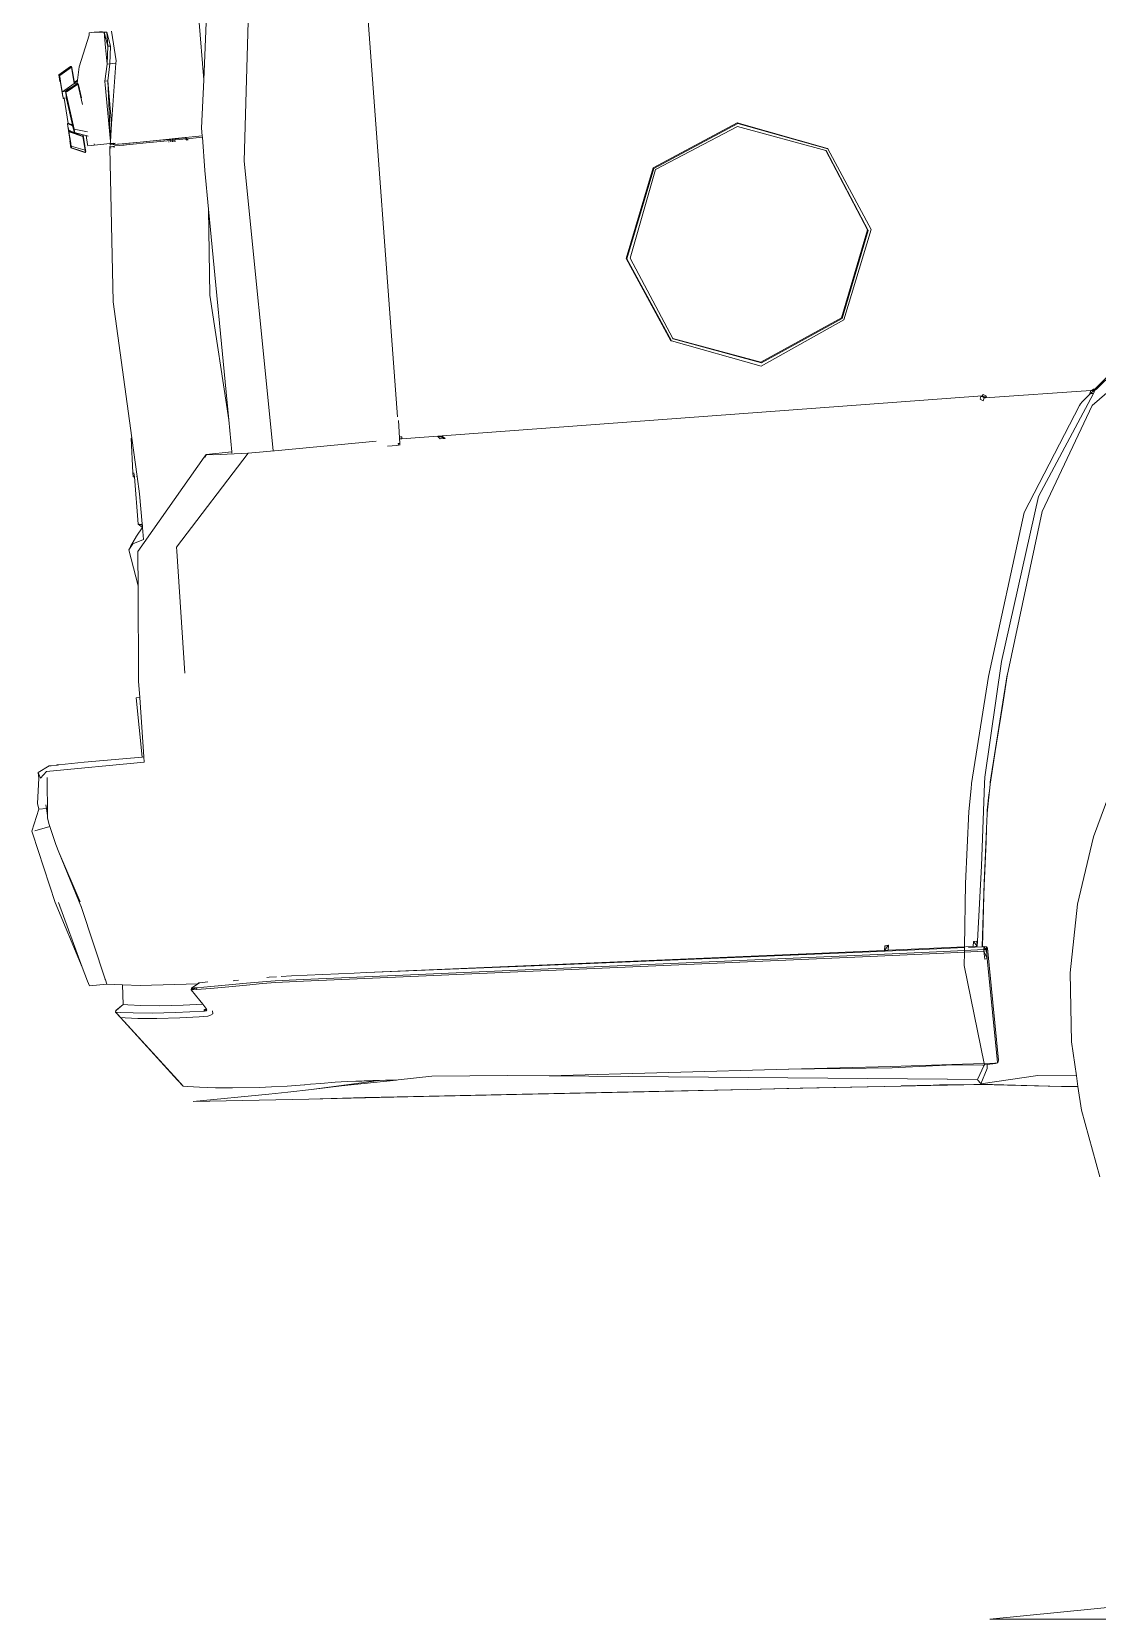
# Model space of a CAD drawing. Header units: millimetres. Extents: x 1010 to 1494, y -119 to 564.
# Drawn here: x 1390.184 to 1391.024, y 492.764 to 494.015 of the extents above; entities that cross this region are included whole.
import ezdxf

# ---------------------------------------------------------------- set-up
doc = ezdxf.new("R2010")
doc.units = ezdxf.units.MM
doc.layers.get('0').update_dxf_attribs({"lineweight": 9})
doc.layers.add('80', color=1, linetype='Continuous', lineweight=9)
doc.layers.add('Edges', color=7, linetype='Continuous', lineweight=9)

# ---------------------------------------------------------------- blocks, each defined once
blk = doc.blocks.new('chevy tahoe rs')
at = {"layer": 'Edges'}
for p, q in [((82.216, 3.706), (82.521, -8.742)), ((86.064, -1.247), (85.443, 3.653)), ((86.643, 3.399), (86.965, 1.116)), ((86.939, 2.82), (86.965, 1.116)), ((89.338, 1.873), (89.382, 2.712)), ((89.514, 2.697), (89.452, 2.3)), ((89.791, 2.725), (89.514, 2.697)), ((89.514, 2.697), (89.593, 2.697)), ((89.514, 2.697), (89.532, 2.3)), ((89.532, 2.3), (89.593, 2.697)), ((89.593, 2.697), (89.791, 2.725)), ((89.593, 2.697), (89.87, 2.725)), ((89.594, 2.273), (89.593, 2.697)), ((89.791, 2.725), (89.642, 2.726)), ((89.791, 2.725), (89.87, 2.725)), ((89.87, 2.725), (89.929, 2.726)), ((90.008, 2.726), (89.929, 2.726)), ((90.013, 2.654), (90.008, 2.726)), ((90.379, 1.807), (90.013, 2.654)), ((89.452, 2.3), (89.52, 1.807)), ((89.532, 2.3), (89.452, 2.3)), ((89.599, 1.807), (89.532, 2.3)), ((89.594, 2.273), (89.599, 1.807)), ((89.349, 1.807), (89.338, 1.873)), ((89.349, 1.807), (89.52, 1.807)), ((89.634, 0.14), (89.349, 1.807)), ((89.52, 1.807), (89.599, 1.807)), ((89.52, 1.807), (89.623, 1.346)), ((89.599, 1.807), (89.702, 1.346)), ((90.458, 1.449), (90.379, 1.807)), ((90.59, 1.81), (90.565, 1.427)), ((90.578, 1.814), (90.573, 1.696)), ((90.58, 1.806), (90.573, 1.696)), ((90.578, 1.814), (90.591, 1.844)), ((90.589, 1.83), (90.58, 1.806)), ((90.586, 1.808), (90.58, 1.806)), ((90.586, 1.808), (90.589, 1.83)), ((90.59, 1.81), (90.586, 1.808)), ((90.589, 1.83), (90.591, 1.844)), ((90.594, 1.842), (90.589, 1.83)), ((90.591, 1.824), (90.59, 1.81)), ((90.591, 1.844), (90.594, 1.842)), ((90.591, 1.844), (90.594, 1.843)), ((90.594, 1.842), (90.591, 1.824)), ((90.939, 1.619), (90.591, 1.824)), ((90.616, 1.844), (90.594, 1.843)), ((90.594, 1.843), (90.594, 1.842)), ((90.594, 1.843), (90.612, 1.834)), ((90.612, 1.834), (90.611, 1.832)), ((90.612, 1.834), (90.801, 1.723)), ((90.612, 1.834), (90.632, 1.819)), ((90.961, 1.644), (90.616, 1.844)), ((90.632, 1.819), (90.94, 1.632)), ((90.632, 1.819), (90.939, 1.619)), ((89.623, 1.346), (89.702, 1.346)), ((89.623, 1.346), (89.716, -0.343)), ((89.623, 1.346), (89.634, 0.14)), ((89.702, 1.346), (89.703, 1.338)), ((89.703, 1.244), (89.703, 1.338)), ((90.458, 1.334), (90.385, 0.758)), ((90.447, 1.311), (90.46, 1.345)), ((90.458, 1.334), (90.447, 1.311)), ((90.551, 1.4), (90.458, 1.449)), ((90.461, 1.436), (90.458, 1.449)), ((90.465, 1.355), (90.458, 1.334)), ((90.778, 1.162), (90.458, 1.334)), ((90.465, 1.355), (90.46, 1.345)), ((90.461, 1.436), (90.547, 1.369)), ((90.473, 1.375), (90.461, 1.436)), ((90.473, 1.375), (90.465, 1.355)), ((90.48, 1.348), (90.465, 1.355)), ((90.465, 1.355), (90.817, 1.157)), ((90.474, 1.374), (90.473, 1.375)), ((90.546, 1.36), (90.474, 1.374)), ((90.481, 1.346), (90.48, 1.348)), ((90.488, 1.341), (90.481, 1.346)), ((90.488, 1.341), (90.562, 1.296)), ((90.488, 1.341), (90.562, 1.305)), ((90.547, 1.369), (90.546, 1.36)), ((90.548, 1.359), (90.546, 1.36)), ((90.551, 1.4), (90.547, 1.369)), ((90.547, 1.369), (90.55, 1.367)), ((90.548, 1.359), (90.549, 1.362)), ((90.558, 1.357), (90.548, 1.359)), ((90.55, 1.367), (90.549, 1.362)), ((90.553, 1.399), (90.55, 1.367)), ((90.554, 1.423), (90.551, 1.4)), ((90.553, 1.399), (90.551, 1.4)), ((90.554, 1.423), (90.553, 1.399)), ((90.554, 1.423), (90.573, 1.696)), ((90.565, 1.427), (90.558, 1.357)), ((90.558, 1.357), (90.91, 1.163)), ((90.563, 1.494), (90.562, 1.473)), ((90.565, 1.496), (90.567, 1.523)), ((90.948, 1.626), (90.798, 1.725)), ((90.948, 1.626), (90.798, 1.725)), ((90.798, 1.725), (90.948, 1.626)), ((90.801, 1.723), (90.944, 1.64)), ((90.801, 1.723), (90.94, 1.632)), ((90.908, 1.021), (90.934, 1.424)), ((90.915, 1.218), (90.941, 1.618)), ((90.934, 1.424), (90.935, 1.449)), ((90.935, 1.449), (90.936, 1.457)), ((90.935, 1.449), (90.937, 1.448)), ((90.936, 1.457), (90.938, 1.539)), ((90.936, 1.457), (90.938, 1.456)), ((90.937, 1.448), (90.948, 1.456)), ((90.937, 1.448), (90.938, 1.456)), ((90.938, 1.539), (90.941, 1.618)), ((90.942, 1.566), (90.938, 1.539)), ((90.938, 1.456), (90.942, 1.566)), ((90.938, 1.456), (90.948, 1.456)), ((90.94, 1.632), (90.939, 1.619)), ((90.941, 1.618), (90.939, 1.619)), ((90.94, 1.632), (90.941, 1.631)), ((90.941, 1.631), (90.94, 1.618)), ((90.941, 1.618), (90.944, 1.64)), ((90.941, 1.631), (90.941, 1.618)), ((90.941, 1.631), (90.944, 1.629)), ((90.942, 1.566), (90.944, 1.629)), ((90.948, 1.627), (90.942, 1.566)), ((90.944, 1.64), (90.961, 1.644)), ((90.944, 1.64), (90.948, 1.627)), ((90.944, 1.629), (90.944, 1.64)), ((90.944, 1.629), (90.948, 1.627)), ((90.948, 1.456), (90.961, 1.644)), ((90.948, 1.626), (90.961, 1.644)), ((86.965, 1.116), (87.154, -0.222)), ((89.716, -0.343), (89.703, 1.244)), ((90.447, 1.311), (90.401, 0.946)), ((90.562, 1.305), (90.581, 1.296)), ((90.562, 1.296), (90.562, 1.305)), ((90.562, 1.296), (90.778, 1.162)), ((90.779, 1.196), (90.581, 1.296)), ((90.684, 0.101), (90.812, 1.141)), ((90.726, 0.259), (90.81, 0.96)), ((90.779, 1.196), (90.778, 1.162)), ((90.787, 1.156), (90.778, 1.162)), ((90.786, 1.192), (90.779, 1.196)), ((90.786, 1.192), (90.787, 1.156)), ((90.789, 1.191), (90.786, 1.192)), ((90.792, 1.153), (90.787, 1.156)), ((90.789, 1.191), (90.792, 1.153)), ((90.822, 1.173), (90.789, 1.191)), ((90.812, 1.141), (90.792, 1.153)), ((90.81, 0.96), (90.811, 0.985)), ((90.811, 1.06), (90.812, 1.141)), ((90.818, 1.053), (90.811, 1.06)), ((90.811, 1.027), (90.811, 1.06)), ((90.817, 1.021), (90.811, 1.027)), ((90.811, 0.986), (90.811, 1.027)), ((90.811, 0.986), (90.816, 0.986)), ((90.811, 0.985), (90.811, 0.986)), ((90.811, 0.985), (90.816, 0.984)), ((90.812, 1.141), (90.817, 1.157)), ((90.816, 0.986), (90.817, 1.021)), ((90.816, 0.984), (90.816, 0.986)), ((90.816, 0.984), (90.878, 0.983)), ((90.817, 1.157), (90.822, 1.173)), ((90.817, 1.021), (90.818, 1.053)), ((90.818, 1.053), (90.822, 1.173)), ((90.822, 1.173), (90.91, 1.163)), ((90.831, 0.272), (90.878, 0.979)), ((90.865, 0.98), (90.867, 0.98)), ((90.878, 0.983), (90.896, 0.982)), ((90.878, 0.979), (90.878, 0.983)), ((90.878, 0.979), (90.902, 0.977)), ((90.902, 0.977), (90.896, 0.982)), ((90.896, 0.982), (90.902, 0.982)), ((90.902, 0.977), (90.902, 0.982)), ((90.902, 0.982), (90.904, 0.982)), ((90.904, 0.982), (90.906, 1.019)), ((90.907, 1.044), (90.906, 1.019)), ((90.911, 1.1), (90.907, 1.044)), ((90.908, 1.021), (90.907, 1.044)), ((90.91, 1.163), (90.915, 1.218)), ((90.911, 1.1), (90.915, 1.218)), ((89.716, -0.343), (89.634, 0.14)), ((90.32, -0.014), (90.684, 0.101)), ((90.32, -0.131), (90.684, 0.009)), ((90.802, 0.025), (90.461, -0.128)), ((90.463, -0.081), (90.684, 0.009)), ((90.598, -0.054), (90.791, 0.051)), ((90.598, -0.054), (90.802, 0.025)), ((90.684, 0.07), (90.684, 0.101)), ((90.684, 0.07), (90.688, 0.072)), ((90.688, 0.072), (90.684, 0.059)), ((90.684, 0.059), (90.684, 0.07)), ((90.697, 0.065), (90.684, 0.06)), ((90.697, 0.064), (90.684, 0.009)), ((90.684, 0.009), (90.695, 0.064)), ((90.684, 0.059), (90.695, 0.064)), ((90.684, 0.055), (90.684, 0.059)), ((90.684, 0.009), (90.684, 0.055)), ((90.791, 0.051), (90.684, 0.009)), ((90.719, 0.196), (90.688, 0.072)), ((90.713, 0.196), (90.688, 0.072)), ((90.688, 0.072), (90.697, 0.076)), ((90.695, 0.064), (90.697, 0.076)), ((90.695, 0.064), (90.697, 0.064)), ((90.697, 0.076), (90.719, 0.196)), ((90.697, 0.076), (90.7, 0.077)), ((90.7, 0.077), (90.697, 0.064)), ((90.726, 0.196), (90.7, 0.077)), ((90.709, 0.197), (90.713, 0.196)), ((90.717, 0.215), (90.713, 0.213)), ((90.717, 0.215), (90.713, 0.196)), ((90.713, 0.196), (90.719, 0.196)), ((90.726, 0.259), (90.717, 0.215)), ((90.724, 0.219), (90.717, 0.215)), ((90.724, 0.219), (90.719, 0.196)), ((90.719, 0.196), (90.726, 0.196)), ((90.818, 0.272), (90.724, 0.219)), ((90.726, 0.227), (90.724, 0.219)), ((90.857, 0.27), (90.726, 0.196)), ((90.835, 0.07), (90.759, 0.034)), ((90.804, 0.059), (90.791, 0.051)), ((90.802, 0.025), (90.804, 0.057)), ((90.802, 0.025), (90.803, 0.026)), ((90.803, 0.028), (90.804, 0.057)), ((90.803, 0.026), (90.816, 0.032)), ((90.803, 0.026), (90.803, 0.028)), ((90.804, 0.059), (90.818, 0.066)), ((90.805, 0.058), (90.804, 0.059)), ((90.804, 0.059), (90.804, 0.057)), ((90.818, 0.063), (90.805, 0.058)), ((90.818, 0.063), (90.816, 0.032)), ((90.816, 0.032), (90.825, 0.036)), ((90.818, 0.272), (90.831, 0.272)), ((90.826, 0.071), (90.818, 0.066)), ((90.818, 0.066), (90.818, 0.063)), ((90.826, 0.066), (90.818, 0.063)), ((90.819, -0.282), (90.837, 0.041)), ((90.825, 0.036), (90.826, 0.066)), ((90.835, 0.04), (90.825, 0.036)), ((90.826, 0.066), (90.826, 0.071)), ((90.827, 0.071), (90.826, 0.071)), ((90.835, 0.07), (90.826, 0.066)), ((90.836, 0.076), (90.827, 0.071)), ((90.827, 0.071), (90.835, 0.07)), ((90.829, -0.177), (90.852, 0.201)), ((90.831, 0.272), (90.857, 0.27)), ((90.835, 0.07), (90.834, 0.04)), ((90.838, 0.077), (90.835, 0.04)), ((90.836, 0.076), (90.835, 0.07)), ((90.837, 0.041), (90.835, 0.04)), ((90.838, 0.077), (90.836, 0.076)), ((90.852, 0.201), (90.837, 0.041)), ((90.837, 0.041), (90.838, 0.077)), ((90.852, 0.201), (90.838, 0.077)), ((90.853, 0.221), (90.852, 0.201)), ((90.853, 0.221), (90.856, 0.245)), ((90.857, 0.27), (90.856, 0.245)), ((87.158, -0.438), (87.154, -0.222)), ((87.158, -0.438), (87.159, -0.476)), ((87.158, -0.438), (87.911, -0.438)), ((87.912, -0.444), (87.911, -0.438)), ((87.911, -0.438), (87.998, -0.438)), ((87.998, -0.438), (88.048, -0.438)), ((88, -0.446), (87.998, -0.438)), ((88.048, -0.438), (88.085, -0.438)), ((88.048, -0.438), (88.048, -0.446)), ((88.085, -0.438), (88.898, -0.438)), ((88.087, -0.445), (88.085, -0.438)), ((88.44, -0.442), (89.176, -0.438)), ((88.794, -0.442), (89.502, -0.439)), ((88.898, -0.438), (89.176, -0.438)), ((89.176, -0.438), (89.195, -0.438)), ((89.195, -0.438), (89.211, -0.438)), ((89.352, -0.438), (89.211, -0.438)), ((89.352, -0.438), (89.502, -0.439)), ((89.502, -0.439), (89.503, -0.438)), ((89.503, -0.438), (89.524, -0.439)), ((89.524, -0.439), (89.526, -0.438)), ((89.713, -0.438), (89.526, -0.438)), ((89.587, -0.4), (89.705, -0.4)), ((89.705, -0.4), (89.591, -0.425)), ((89.635, -0.4), (89.714, -0.4)), ((89.635, -0.4), (89.715, -0.4)), ((89.714, -0.4), (89.635, -0.4)), ((89.715, -0.4), (89.635, -0.4)), ((89.636, -0.4), (89.714, -0.4)), ((89.714, -0.4), (89.636, -0.4)), ((89.709, -0.399), (89.705, -0.4)), ((89.709, -0.399), (89.715, -0.4)), ((89.709, -0.399), (89.709, -0.404)), ((89.713, -0.438), (89.733, -0.438)), ((89.715, -0.4), (89.715, -0.399)), ((89.715, -0.4), (89.722, -0.4)), ((89.717, -0.349), (89.716, -0.343)), ((89.717, -0.349), (89.718, -0.355)), ((89.725, -0.399), (89.718, -0.355)), ((89.725, -0.399), (89.722, -0.4)), ((89.726, -0.4), (89.725, -0.399)), ((89.726, -0.4), (89.733, -0.438)), ((90.352, -0.4), (89.726, -0.4)), ((90.177, -0.381), (90.176, -0.366)), ((90.313, -0.133), (90.319, -0.132)), ((90.319, -0.132), (90.32, -0.131)), ((90.32, -0.131), (90.374, -0.113)), ((90.352, -0.4), (90.355, -0.366)), ((90.355, -0.366), (90.374, -0.113)), ((90.374, -0.113), (90.447, -0.087)), ((90.424, -0.513), (90.45, -0.093)), ((90.449, -0.26), (90.427, -0.506)), ((90.461, -0.128), (90.437, -0.515)), ((90.437, -0.515), (90.811, -0.363)), ((90.447, -0.087), (90.451, -0.086)), ((90.451, -0.088), (90.447, -0.087)), ((90.449, -0.26), (90.459, -0.109)), ((90.461, -0.128), (90.449, -0.26)), ((90.451, -0.088), (90.45, -0.093)), ((90.451, -0.086), (90.457, -0.083)), ((90.451, -0.086), (90.451, -0.088)), ((90.459, -0.09), (90.451, -0.088)), ((90.457, -0.083), (90.463, -0.081)), ((90.459, -0.09), (90.457, -0.083)), ((90.825, -0.411), (90.457, -0.576)), ((90.457, -0.576), (90.825, -0.411)), ((90.463, -0.088), (90.459, -0.09)), ((90.459, -0.09), (90.459, -0.109)), ((90.459, -0.109), (90.459, -0.09)), ((90.459, -0.109), (90.462, -0.107)), ((90.462, -0.107), (90.459, -0.109)), ((90.459, -0.109), (90.461, -0.128)), ((90.461, -0.128), (90.598, -0.054)), ((90.462, -0.107), (90.461, -0.128)), ((90.463, -0.088), (90.462, -0.107)), ((90.463, -0.081), (90.463, -0.088)), ((90.584, -0.511), (90.809, -0.411)), ((90.809, -0.411), (90.816, -0.391)), ((90.809, -0.411), (90.81, -0.394)), ((90.809, -0.411), (90.825, -0.411)), ((90.81, -0.394), (90.811, -0.363)), ((90.81, -0.394), (90.816, -0.391)), ((90.816, -0.391), (90.81, -0.395)), ((90.816, -0.391), (90.81, -0.395)), ((90.811, -0.363), (90.812, -0.35)), ((90.812, -0.35), (90.813, -0.342)), ((90.813, -0.342), (90.815, -0.321)), ((90.815, -0.321), (90.818, -0.291)), ((90.816, -0.391), (90.818, -0.291)), ((90.816, -0.391), (90.825, -0.411)), ((90.818, -0.291), (90.819, -0.282)), ((90.826, -0.211), (90.819, -0.282)), ((90.819, -0.282), (90.827, -0.211)), ((90.838, -0.211), (90.825, -0.411)), ((90.829, -0.177), (90.826, -0.211)), ((90.827, -0.211), (90.826, -0.211)), ((90.827, -0.211), (90.838, -0.211)), ((87.159, -0.476), (87.591, -0.476)), ((87.178, -1.404), (87.159, -0.476)), ((87.558, -0.515), (87.581, -0.488)), ((87.591, -0.476), (87.617, -0.446)), ((87.591, -0.476), (87.916, -0.476)), ((87.618, -0.489), (87.594, -0.515)), ((87.617, -0.446), (87.912, -0.444)), ((87.916, -0.476), (87.912, -0.444)), ((87.912, -0.444), (88, -0.446)), ((87.916, -0.476), (87.973, -0.476)), ((87.919, -0.501), (87.918, -0.495)), ((87.918, -0.515), (87.919, -0.501)), ((87.94, -0.515), (87.957, -0.496)), ((87.973, -0.476), (88, -0.446)), ((87.973, -0.476), (88.048, -0.476)), ((87.994, -0.496), (87.977, -0.515)), ((88, -0.446), (88.048, -0.446)), ((88.011, -0.515), (88.008, -0.497)), ((88.048, -0.446), (88.087, -0.445)), ((88.048, -0.446), (88.048, -0.476)), ((88.048, -0.476), (88.523, -0.476)), ((88.048, -0.498), (88.048, -0.515)), ((88.44, -0.442), (88.087, -0.445)), ((88.096, -0.499), (88.099, -0.515)), ((88.794, -0.442), (88.44, -0.442)), ((88.526, -0.476), (88.523, -0.476)), ((88.526, -0.476), (88.54, -0.476)), ((88.54, -0.476), (89.283, -0.477)), ((89.296, -0.476), (89.283, -0.477)), ((89.342, -0.477), (89.296, -0.476)), ((89.342, -0.477), (89.359, -0.476)), ((89.481, -0.477), (89.359, -0.476)), ((89.601, -0.477), (89.481, -0.477)), ((89.601, -0.477), (89.602, -0.477)), ((89.602, -0.477), (89.625, -0.477)), ((89.663, -0.493), (89.607, -0.512)), ((89.625, -0.477), (89.737, -0.476)), ((89.712, -0.515), (89.722, -0.515)), ((89.72, -0.508), (89.722, -0.515)), ((89.722, -0.515), (89.72, -0.508)), ((89.722, -0.515), (89.748, -0.515)), ((89.737, -0.476), (89.741, -0.476)), ((89.748, -0.515), (89.741, -0.476)), ((89.748, -0.515), (90.078, -4.789)), ((90.423, -0.545), (90.424, -0.513)), ((90.432, -0.576), (90.423, -0.545)), ((90.427, -0.506), (90.426, -0.545)), ((90.426, -0.545), (90.432, -0.567)), ((90.432, -0.527), (90.432, -0.525)), ((90.432, -0.527), (90.434, -0.526)), ((90.432, -0.567), (90.432, -0.527)), ((90.432, -0.576), (90.432, -0.567)), ((90.432, -0.567), (90.435, -0.577)), ((90.435, -0.577), (90.432, -0.576)), ((90.437, -0.515), (90.435, -0.577)), ((90.435, -0.577), (90.455, -0.568)), ((90.435, -0.577), (90.457, -0.576)), ((90.455, -0.568), (90.584, -0.511)), ((90.457, -0.576), (90.455, -0.568)), ((90.457, -0.576), (90.584, -0.511)), ((90.584, -0.511), (90.457, -0.576)), ((90.584, -0.511), (90.457, -0.576)), ((86.064, -1.247), (86.047, -9.333)), ((69.88, -2.497), (72.307, -1.546)), ((69.887, -2.479), (72.317, -1.527)), ((72.318, -1.634), (69.943, -2.535)), ((72.317, -1.527), (72.307, -1.546)), ((72.307, -1.546), (74.753, -2.56)), ((72.317, -1.527), (74.764, -2.544)), ((74.709, -2.599), (72.318, -1.634)), ((87.178, -1.404), (87.181, -2.485)), ((68.898, -4.844), (69.88, -2.497)), ((69.929, -2.555), (68.991, -4.865)), ((69.943, -2.535), (69.006, -4.846)), ((69.88, -2.497), (69.887, -2.479)), ((69.929, -2.555), (69.943, -2.535)), ((75.65, -4.981), (74.709, -2.599)), ((74.753, -2.56), (74.764, -2.544)), ((74.753, -2.56), (75.744, -4.994)), ((74.764, -2.544), (75.759, -4.982)), ((87.181, -2.485), (87.384, -4.862)), ((87.181, -2.485), (87.195, -8.369)), ((69.906, -7.265), (68.898, -4.844)), ((68.991, -4.865), (69.006, -4.846)), ((69.006, -4.846), (69.961, -7.211)), ((89.93, -8.6), (90.078, -4.789)), ((68.991, -4.865), (69.944, -7.226)), ((74.69, -7.321), (75.65, -4.981)), ((75.744, -4.994), (74.733, -7.382)), ((75.759, -4.982), (74.745, -7.377)), ((75.744, -4.994), (75.759, -4.982)), ((87.384, -4.862), (87.195, -8.369)), ((72.319, -8.325), (69.906, -7.265)), ((69.944, -7.226), (69.961, -7.211)), ((69.944, -7.226), (72.303, -8.23)), ((69.961, -7.211), (72.32, -8.217)), ((72.303, -8.23), (74.675, -7.333)), ((74.733, -7.382), (72.319, -8.325)), ((72.32, -8.217), (74.69, -7.321)), ((74.675, -7.333), (74.69, -7.321)), ((74.745, -7.377), (74.733, -7.382)), ((72.32, -8.217), (72.303, -8.23)), ((87.195, -8.369), (87.197, -9.256)), ((61.725, -8.763), (63.104, -9.87)), ((63.144, -9.869), (61.847, -8.791)), ((89.888, -9.683), (89.929, -8.61)), ((89.929, -8.61), (89.93, -8.6)), ((89.929, -8.61), (89.946, -8.611)), ((89.93, -8.6), (89.946, -8.611)), ((89.946, -8.611), (89.992, -9.574)), ((61.373, -8.974), (63.265, -10.311)), ((82.503, -8.847), (82.522, -9.484)), ((87.197, -9.256), (87.919, -9.261)), ((87.197, -9.256), (87.197, -9.269)), ((87.903, -9.264), (87.727, -9.294)), ((87.919, -9.261), (87.903, -9.264)), ((87.903, -9.264), (87.963, -9.333)), ((87.978, -9.33), (87.919, -9.261)), ((87.963, -9.333), (87.919, -9.261)), ((66.287, -9.75), (82.459, -9.361)), ((81.446, -9.39), (81.259, -9.472)), ((81.259, -9.472), (81.328, -9.41)), ((81.259, -9.472), (81.394, -9.469)), ((81.328, -9.41), (81.348, -9.392)), ((81.328, -9.41), (81.444, -9.407)), ((81.444, -9.407), (81.394, -9.469)), ((81.458, -9.389), (81.444, -9.407)), ((82.457, -9.306), (82.488, -9.305)), ((82.459, -9.359), (82.457, -9.306)), ((82.509, -9.358), (82.459, -9.359)), ((82.459, -9.361), (82.509, -9.358)), ((82.459, -9.361), (82.459, -9.359)), ((82.488, -9.305), (82.514, -9.305)), ((82.509, -9.358), (82.516, -9.359)), ((82.522, -9.484), (82.575, -9.483)), ((82.528, -9.518), (82.522, -9.484)), ((82.524, -9.519), (82.528, -9.518)), ((82.528, -9.518), (82.57, -9.529)), ((82.575, -9.483), (82.57, -9.529)), ((82.616, -9.528), (82.57, -9.529)), ((82.616, -9.528), (82.874, -9.521)), ((85.807, -9.349), (83.173, -9.357)), ((86.749, -9.343), (85.807, -9.349)), ((87.727, -9.294), (86.749, -9.343)), ((86.749, -9.343), (88.986, -11.743)), ((87.197, -9.278), (87.198, -9.293)), ((87.963, -9.333), (87.978, -9.33)), ((90.072, -11.762), (87.978, -9.33)), ((89.869, -10.171), (89.888, -9.683)), ((89.906, -9.683), (89.888, -9.683)), ((89.9, -9.683), (89.906, -9.683)), ((89.906, -9.683), (89.9, -9.683)), ((89.963, -9.577), (89.963, -9.682)), ((89.994, -9.682), (89.963, -9.682)), ((89.963, -9.682), (89.983, -11.008)), ((89.992, -9.574), (89.994, -9.682)), ((63.104, -9.87), (63.144, -9.869)), ((63.104, -9.87), (63.151, -9.899)), ((63.151, -9.899), (63.141, -9.879)), ((63.144, -9.869), (63.191, -9.867)), ((63.16, -9.882), (63.144, -9.869)), ((63.151, -9.899), (63.154, -9.893)), ((63.151, -9.899), (63.18, -9.898)), ((63.151, -9.899), (63.193, -9.981)), ((63.154, -9.893), (63.157, -9.89)), ((63.16, -9.882), (63.167, -9.871)), ((63.162, -9.883), (63.16, -9.882)), ((63.162, -9.883), (63.168, -9.874)), ((63.174, -9.894), (63.162, -9.883)), ((63.164, -9.868), (63.17, -9.872)), ((63.167, -9.871), (63.168, -9.874)), ((63.17, -9.872), (63.167, -9.871)), ((63.168, -9.874), (63.17, -9.872)), ((63.17, -9.872), (63.195, -9.869)), ((63.18, -9.898), (63.174, -9.894)), ((63.18, -9.898), (63.238, -9.897)), ((63.276, -9.978), (63.18, -9.898)), ((63.191, -9.867), (63.195, -9.869)), ((63.193, -9.981), (63.276, -9.978)), ((63.193, -9.981), (65, -12.688)), ((63.238, -9.897), (63.195, -9.869)), ((63.238, -9.897), (63.258, -9.896)), ((66.204, -9.808), (63.258, -9.896)), ((63.3, -9.977), (63.258, -9.896)), ((63.276, -9.978), (63.3, -9.977)), ((63.53, -10.189), (63.276, -9.978)), ((66.164, -9.771), (66.247, -9.713)), ((66.17, -9.778), (66.164, -9.771)), ((66.231, -9.776), (66.17, -9.778)), ((66.177, -9.783), (66.17, -9.778)), ((66.177, -9.783), (66.217, -9.782)), ((66.204, -9.808), (66.177, -9.783)), ((66.204, -9.808), (66.238, -9.785)), ((66.23, -9.808), (66.204, -9.808)), ((66.217, -9.782), (66.263, -9.766)), ((66.231, -9.776), (66.217, -9.782)), ((66.23, -9.808), (66.266, -9.766)), ((66.29, -9.766), (66.23, -9.808)), ((66.238, -9.785), (66.23, -9.808)), ((66.23, -9.808), (66.267, -9.892)), ((66.276, -9.755), (66.231, -9.776)), ((66.241, -9.775), (66.231, -9.776)), ((66.238, -9.785), (66.263, -9.766)), ((66.241, -9.775), (66.238, -9.785)), ((66.283, -9.746), (66.241, -9.775)), ((66.247, -9.713), (66.283, -9.746)), ((66.263, -9.766), (66.266, -9.766)), ((66.266, -9.766), (66.271, -9.761)), ((66.266, -9.766), (66.29, -9.766)), ((66.267, -9.892), (66.35, -9.833)), ((66.271, -9.761), (66.287, -9.75)), ((66.271, -9.761), (66.276, -9.755)), ((66.276, -9.755), (66.283, -9.746)), ((66.287, -9.75), (66.276, -9.755)), ((66.283, -9.746), (66.287, -9.75)), ((66.31, -9.752), (66.29, -9.766)), ((66.29, -9.766), (66.319, -9.765)), ((66.319, -9.765), (66.313, -9.752)), ((66.35, -9.833), (66.319, -9.765)), ((63.265, -10.311), (64.933, -13.115)), ((63.53, -10.189), (63.582, -10.232)), ((63.612, -10.279), (63.582, -10.232)), ((65.441, -13.091), (63.612, -10.279)), ((89.874, -11.004), (89.869, -10.171)), ((89.901, -11.025), (89.874, -11.004)), ((89.874, -11.052), (89.874, -11.004)), ((89.874, -11.052), (89.901, -11.025)), ((89.879, -11.107), (89.983, -11.008)), ((89.942, -11.015), (89.901, -11.025)), ((89.979, -11.001), (89.942, -11.015)), ((89.973, -11.008), (89.983, -11.008)), ((89.983, -11.008), (89.979, -11.001)), ((89.875, -11.106), (89.874, -11.052)), ((89.879, -11.107), (89.875, -11.106)), ((89.875, -11.11), (89.875, -11.106)), ((89.875, -11.11), (89.879, -11.107)), ((89.877, -11.443), (89.875, -11.11)), ((90.187, -11.538), (89.877, -11.443)), ((90.006, -11.255), (89.879, -11.107)), ((89.997, -11.253), (90.006, -11.255)), ((90.006, -11.255), (90.064, -11.336)), ((90.064, -11.336), (90.255, -11.605)), ((88.991, -11.855), (88.986, -11.743)), ((89.102, -15.251), (88.991, -11.855)), ((90.077, -11.874), (90.072, -11.762)), ((90.156, -12.712), (90.077, -11.874)), ((90.156, -12.712), (90.313, -11.687)), ((90.313, -11.687), (90.187, -11.538)), ((90.255, -11.605), (90.313, -11.687)), ((65, -12.688), (66.464, -17.147)), ((90.403, -15.347), (90.156, -12.712)), ((64.933, -13.115), (66.347, -17.564)), ((65.441, -13.091), (66.865, -17.534)), ((90.415, -15.807), (90.403, -15.347)), ((90.51, -15.808), (90.415, -15.807)), ((90.461, -17.462), (90.415, -15.807)), ((90.51, -17.461), (90.51, -15.808)), ((66.464, -17.147), (67.24, -20.31)), ((66.348, -17.55), (66.347, -17.559)), ((66.347, -17.564), (66.347, -17.559)), ((66.855, -19.504), (66.347, -17.564)), ((66.552, -18.336), (66.347, -17.564)), ((66.348, -17.548), (66.348, -17.538)), ((66.348, -17.538), (67.111, -20.454)), ((66.348, -17.548), (66.348, -17.55)), ((66.348, -17.55), (66.552, -18.336)), ((67.111, -20.454), (66.348, -17.55)), ((67.628, -20.449), (66.865, -17.534)), ((90.461, -17.462), (90.51, -17.461)), ((90.465, -17.604), (90.461, -17.462)), ((90.465, -17.604), (93.197, -17.604)), ((90.51, -17.461), (92.125, -17.447)), ((92.835, -17.449), (92.125, -17.447)), ((92.869, -17.45), (92.835, -17.449)), ((92.869, -17.45), (92.879, -17.451)), ((92.913, -17.451), (92.879, -17.451)), ((93.052, -17.454), (92.913, -17.451)), ((93.052, -17.454), (93.066, -17.453)), ((93.066, -17.453), (93.11, -17.455)), ((93.11, -17.455), (93.428, -17.604)), ((93.197, -17.604), (93.376, -17.765)), ((93.428, -17.604), (93.376, -17.765)), ((93.428, -17.604), (93.425, -17.765)), ((93.189, -17.765), (93.284, -18.824)), ((93.425, -17.765), (93.531, -18.458)), ((67.111, -20.454), (66.552, -18.336)), ((93.297, -18.626), (93.304, -18.526)), ((93.531, -18.458), (93.514, -18.626)), ((93.263, -19.079), (93.29, -18.899)), ((93.284, -18.824), (93.297, -18.626)), ((93.284, -18.824), (93.29, -18.899)), ((93.514, -18.626), (93.297, -18.626)), ((93.514, -18.626), (93.765, -19.209)), ((93.136, -19.649), (93.25, -19.136)), ((93.25, -19.136), (93.263, -19.079)), ((93.25, -19.136), (93.678, -19.211)), ((93.752, -19.268), (93.313, -21.251)), ((93.765, -19.209), (93.752, -19.268)), ((66.918, -19.745), (66.855, -19.504)), ((67.118, -20.511), (66.918, -19.745)), ((93.136, -19.649), (93.068, -19.865)), ((92.593, -21.455), (93.068, -19.865)), ((93.068, -19.865), (92.618, -21.297)), ((63.556, -20.524), (64.402, -22.25)), ((67.113, -20.46), (67.111, -20.454)), ((67.113, -20.46), (67.118, -20.511)), ((67.118, -20.511), (67.119, -20.52)), ((67.119, -20.52), (67.12, -20.523)), ((67.155, -20.699), (67.12, -20.523)), ((67.275, -21.309), (67.155, -20.699)), ((67.155, -20.699), (67.27, -21.267)), ((67.179, -20.807), (67.155, -20.699)), ((67.24, -20.31), (67.267, -20.478)), ((67.267, -20.478), (67.58, -22.754)), ((67.628, -20.449), (67.628, -20.45)), ((67.655, -20.583), (67.628, -20.45)), ((67.78, -21.211), (67.655, -20.583)), ((67.179, -20.807), (67.27, -21.267)), ((67.265, -21.225), (67.179, -20.807)), ((67.266, -21.227), (67.265, -21.225)), ((67.27, -21.267), (67.266, -21.227)), ((67.27, -21.267), (67.275, -21.309)), ((67.278, -21.328), (67.275, -21.309)), ((67.308, -21.528), (67.278, -21.328)), ((67.336, -21.73), (67.308, -21.528)), ((67.78, -21.211), (67.781, -21.213)), ((68.067, -23.198), (67.781, -21.213)), ((92.593, -21.455), (92.136, -23.51)), ((92.593, -21.455), (92.605, -21.401)), ((93.313, -21.251), (92.737, -23.108)), ((93.214, -21.261), (92.737, -23.108)), ((67.387, -22.1), (67.336, -21.73)), ((67.464, -22.608), (67.336, -21.73)), ((64.402, -22.25), (65.026, -24.068)), ((67.557, -23.3), (67.387, -22.1)), ((67.387, -22.1), (67.554, -23.257)), ((67.464, -22.608), (67.551, -23.215)), ((67.894, -24.824), (67.58, -22.754)), ((67.554, -23.257), (67.551, -23.215)), ((67.551, -23.215), (67.782, -24.991)), ((67.554, -23.257), (67.627, -23.823)), ((67.781, -24.991), (67.554, -23.257)), ((67.554, -23.257), (67.557, -23.3)), ((67.558, -23.315), (67.557, -23.3)), ((67.559, -23.321), (67.558, -23.315)), ((67.559, -23.321), (67.593, -23.582)), ((68.067, -23.198), (68.067, -23.2)), ((68.265, -24.945), (68.067, -23.2)), ((92.633, -23.51), (92.737, -23.108)), ((67.593, -23.582), (67.766, -24.992)), ((67.768, -24.991), (67.593, -23.582)), ((67.627, -23.823), (67.593, -23.582)), ((67.781, -24.991), (67.627, -23.823)), ((89.591, -23.884), (91.181, -23.777)), ((91.675, -23.711), (91.181, -23.777)), ((92.094, -23.655), (91.675, -23.711)), ((91.708, -24.257), (91.675, -23.711)), ((92.104, -23.653), (92.094, -23.655)), ((92.103, -23.651), (92.095, -23.651)), ((92.096, -23.649), (92.103, -23.651)), ((92.132, -23.525), (92.103, -23.651)), ((92.103, -23.651), (92.104, -23.653)), ((92.103, -23.651), (92.589, -23.651)), ((92.135, -23.512), (92.132, -23.525)), ((92.135, -23.512), (92.136, -23.51)), ((92.589, -23.651), (92.633, -23.51)), ((65.026, -24.068), (65.416, -25.951)), ((84.884, -24.035), (70.489, -24.832)), ((70.906, -24.913), (86.659, -24.053)), ((70.906, -24.96), (86.656, -24.102)), ((80.227, -24.305), (84.884, -24.035)), ((85.23, -24.015), (84.884, -24.035)), ((85.23, -24.015), (86.97, -23.918)), ((87.435, -24.064), (86.656, -24.102)), ((87.435, -24.016), (86.659, -24.053)), ((86.97, -23.918), (87.254, -23.91)), ((87.389, -23.905), (87.596, -23.899)), ((87.793, -24.007), (87.435, -24.016)), ((87.796, -24.057), (87.435, -24.064)), ((87.596, -23.899), (87.659, -23.899)), ((88.235, -24.004), (87.793, -24.007)), ((87.796, -24.057), (88.242, -24.054)), ((88.727, -24.002), (88.235, -24.004)), ((88.737, -24.052), (88.242, -24.054)), ((88.449, -23.899), (88.548, -23.899)), ((88.548, -23.899), (88.594, -23.898)), ((89.235, -23.997), (88.727, -24.002)), ((88.737, -24.052), (89.246, -24.047)), ((89.626, -23.992), (89.235, -23.997)), ((89.246, -24.047), (89.639, -24.042)), ((89.301, -23.863), (89.538, -23.861)), ((89.538, -23.861), (89.58, -23.884)), ((89.552, -23.861), (89.538, -23.861)), ((89.553, -23.869), (89.552, -23.861)), ((89.552, -23.861), (89.653, -23.925)), ((89.576, -24.351), (89.782, -24.04)), ((89.58, -23.884), (89.591, -23.884)), ((89.58, -23.884), (89.77, -23.99)), ((89.7, -23.991), (89.626, -23.992)), ((89.626, -23.992), (89.639, -24.042)), ((89.626, -23.992), (89.782, -24.04)), ((89.639, -24.042), (89.751, -24.041)), ((89.77, -23.99), (89.7, -23.991)), ((89.762, -24.023), (89.7, -23.991)), ((89.762, -24.023), (89.75, -23.991)), ((89.751, -24.041), (89.762, -24.023)), ((89.751, -24.041), (89.782, -24.04)), ((89.77, -23.99), (89.782, -24.04)), ((91.703, -24.259), (91.578, -24.278)), ((91.708, -24.257), (91.703, -24.259)), ((91.703, -24.259), (91.92, -24.401)), ((91.92, -24.401), (91.708, -24.257)), ((91.924, -24.399), (91.708, -24.257)), ((70.366, -24.697), (70.467, -24.698)), ((70.366, -24.697), (70.367, -24.705)), ((70.366, -24.697), (70.373, -24.705)), ((70.489, -24.832), (70.366, -24.697)), ((70.367, -24.705), (70.385, -24.704)), ((70.367, -24.705), (70.387, -24.831)), ((70.385, -24.704), (70.462, -24.713)), ((70.469, -24.713), (70.462, -24.713)), ((70.467, -24.698), (70.469, -24.713)), ((70.469, -24.713), (70.489, -24.832)), ((80.227, -24.305), (70.878, -24.831)), ((89.25, -24.676), (89.249, -24.758)), ((89.401, -24.637), (89.412, -24.614)), ((89.419, -24.66), (89.401, -24.637)), ((89.419, -24.66), (89.41, -24.618)), ((89.41, -24.618), (89.419, -24.66)), ((89.411, -24.615), (89.487, -24.664)), ((89.487, -24.664), (89.411, -24.615)), ((89.427, -24.581), (89.412, -24.614)), ((89.474, -24.617), (89.412, -24.614)), ((89.419, -24.66), (89.487, -24.664)), ((89.504, -24.463), (89.427, -24.581)), ((89.474, -24.617), (89.487, -24.664)), ((90.28, -24.621), (89.487, -24.664)), ((89.576, -24.351), (89.504, -24.463)), ((90.048, -24.435), (89.504, -24.463)), ((90.692, -24.389), (90.048, -24.435)), ((90.28, -24.621), (90.924, -24.576)), ((91.817, -24.61), (90.406, -26.494)), ((90.411, -26.492), (91.817, -24.61)), ((91.222, -24.329), (90.692, -24.389)), ((90.808, -24.739), (91.333, -24.68)), ((90.924, -24.576), (91.453, -24.517)), ((91.578, -24.278), (91.222, -24.329)), ((91.333, -24.68), (91.688, -24.63)), ((91.809, -24.467), (91.453, -24.517)), ((91.688, -24.63), (91.812, -24.612)), ((91.934, -24.448), (91.809, -24.467)), ((91.812, -24.612), (91.817, -24.61)), ((91.812, -24.612), (91.813, -24.611)), ((91.934, -24.448), (91.813, -24.611)), ((91.813, -24.611), (91.817, -24.61)), ((91.817, -24.61), (91.939, -24.447)), ((91.817, -24.61), (91.934, -24.448)), ((91.924, -24.399), (91.92, -24.401)), ((91.939, -24.447), (91.924, -24.399)), ((91.939, -24.447), (91.934, -24.448)), ((67.639, -25.048), (67.636, -28.178)), ((67.662, -25.009), (67.639, -25.048)), ((67.671, -25.112), (67.639, -25.048)), ((67.687, -25.076), (67.639, -25.048)), ((67.73, -24.993), (67.662, -25.009)), ((67.687, -25.076), (67.662, -25.009)), ((67.687, -25.076), (67.671, -25.112)), ((67.671, -25.112), (67.671, -25.334)), ((67.671, -25.112), (67.741, -25.118)), ((67.671, -25.334), (67.741, -25.118)), ((67.687, -25.076), (67.73, -24.993)), ((67.739, -25.072), (67.687, -25.076)), ((67.766, -24.992), (67.73, -24.993)), ((67.73, -24.993), (67.739, -25.072)), ((67.739, -25.072), (68.277, -25.046)), ((67.739, -25.072), (67.741, -25.118)), ((67.741, -25.118), (68.282, -25.092)), ((67.741, -25.118), (67.741, -25.34)), ((67.768, -24.991), (67.766, -24.992)), ((67.781, -24.991), (67.768, -24.991)), ((67.782, -24.991), (67.781, -24.991)), ((68.161, -24.972), (67.782, -24.991)), ((67.894, -24.824), (67.915, -24.957)), ((67.913, -24.825), (67.894, -24.824)), ((67.915, -24.957), (67.913, -24.825)), ((68.001, -24.826), (67.913, -24.825)), ((67.915, -24.957), (68.001, -24.826)), ((67.915, -24.957), (68.023, -24.958)), ((68.023, -24.958), (68.001, -24.826)), ((68.023, -24.958), (68.243, -24.946)), ((70.387, -24.831), (68.265, -24.945)), ((68.268, -24.967), (68.265, -24.945)), ((69.035, -24.928), (68.268, -24.967)), ((68.273, -25.015), (68.268, -24.967)), ((68.277, -25.046), (68.273, -25.015)), ((69.053, -25.008), (68.277, -25.046)), ((68.279, -25.065), (68.277, -25.046)), ((68.282, -25.092), (68.279, -25.065)), ((69.054, -25.055), (68.282, -25.092)), ((68.324, -25.464), (68.282, -25.092)), ((70.878, -24.831), (69.035, -24.928)), ((70.906, -24.913), (69.053, -25.008)), ((70.906, -24.96), (69.054, -25.055)), ((70.489, -24.832), (70.387, -24.831)), ((89.249, -24.758), (89.314, -24.786)), ((89.394, -24.805), (89.314, -24.786)), ((89.632, -24.807), (89.394, -24.805)), ((90.172, -24.783), (89.632, -24.807)), ((90.808, -24.739), (90.172, -24.783)), ((67.67, -28.24), (67.671, -25.334)), ((67.741, -25.34), (67.671, -25.334)), ((68.037, -28.228), (68.324, -25.464)), ((65.416, -25.951), (65.568, -27.867)), ((87.826, -26.942), (88.156, -26.921)), ((88.909, -26.857), (88.156, -26.921)), ((88.909, -26.857), (89.374, -26.81)), ((89.374, -26.81), (89.82, -26.751)), ((89.82, -26.751), (90.15, -26.701)), ((90.15, -26.701), (90.265, -26.683)), ((90.265, -26.683), (90.266, -26.682)), ((90.411, -26.492), (90.266, -26.682)), ((90.406, -26.494), (90.266, -26.682)), ((90.266, -26.682), (90.269, -26.681)), ((90.269, -26.681), (90.411, -26.492)), ((90.411, -26.492), (90.406, -26.494)), ((81.25, -27.262), (80.11, -27.384)), ((83.357, -27.082), (81.25, -27.262)), ((84.296, -27.089), (83.357, -27.082)), ((85.006, -27.04), (84.296, -27.089)), ((84.343, -27.089), (84.296, -27.089)), ((84.823, -27.058), (84.343, -27.089)), ((85.888, -27.101), (84.343, -27.089)), ((84.823, -27.058), (84.834, -27.058)), ((84.834, -27.058), (84.899, -27.053)), ((84.834, -27.058), (86.724, -27.122)), ((85.715, -26.995), (84.899, -27.053)), ((85.006, -27.04), (85.715, -26.995)), ((85.717, -26.995), (85.715, -26.995)), ((86.047, -26.984), (85.717, -26.995)), ((86.724, -27.122), (85.888, -27.101)), ((86.047, -26.984), (86.454, -26.977)), ((86.739, -26.974), (86.454, -26.977)), ((86.726, -27.122), (86.724, -27.122)), ((87.389, -27.13), (86.726, -27.122)), ((86.898, -26.97), (86.739, -26.974)), ((90.029, -27.133), (86.822, -27.377)), ((86.898, -26.97), (86.91, -26.97)), ((87.389, -26.958), (86.91, -26.97)), ((87.826, -26.942), (87.389, -26.958)), ((87.915, -27.133), (87.389, -27.13)), ((87.915, -27.133), (90.029, -27.133)), ((69.105, -28.563), (80.11, -27.384)), ((80.11, -27.384), (73.466, -27.855)), ((83.924, -27.589), (80.911, -27.821)), ((82.332, -27.715), (80.911, -27.821)), ((81.063, -27.816), (84.076, -27.586)), ((82.332, -27.715), (81.063, -27.816)), ((84.076, -27.586), (82.332, -27.715)), ((83.924, -27.589), (82.332, -27.715)), ((83.924, -27.589), (85.267, -27.491)), ((83.924, -27.589), (84.076, -27.586)), ((84.076, -27.586), (86.822, -27.377)), ((84.076, -27.586), (85.267, -27.491)), ((85.267, -27.491), (86.822, -27.377)), ((65.568, -27.867), (65.523, -28.822)), ((67.636, -28.178), (67.659, -28.239)), ((67.67, -28.242), (67.659, -28.239)), ((67.659, -28.239), (67.67, -28.24)), ((67.67, -28.24), (67.67, -28.242)), ((67.67, -28.242), (67.741, -28.247)), ((67.67, -28.242), (67.727, -28.256)), ((68.037, -28.228), (67.741, -28.247)), ((68.037, -28.228), (68.034, -28.254)), ((68.941, -28.17), (68.037, -28.228)), ((68.077, -28.271), (68.912, -28.176)), ((68.912, -28.176), (70.6, -28.099)), ((68.941, -28.17), (70.626, -28.055)), ((73.465, -27.856), (70.6, -28.099)), ((70.626, -28.055), (73.465, -27.856)), ((73.466, -27.855), (73.465, -27.856)), ((74.664, -28.301), (77.525, -28.085)), ((77.392, -28.091), (74.664, -28.301)), ((80.911, -27.821), (77.392, -28.091)), ((77.392, -28.091), (78.934, -27.975)), ((77.392, -28.091), (77.525, -28.085)), ((77.525, -28.085), (81.063, -27.816)), ((77.525, -28.085), (78.934, -27.975)), ((78.934, -27.975), (81.063, -27.816)), ((78.934, -27.975), (80.911, -27.821)), ((81.063, -27.816), (80.911, -27.821)), ((67.727, -28.256), (67.963, -28.266)), ((67.963, -28.266), (67.969, -28.378)), ((67.963, -28.266), (68.027, -28.269)), ((67.969, -28.378), (68.19, -28.782)), ((68.027, -28.269), (68.033, -28.269)), ((68.044, -28.269), (68.034, -28.254)), ((68.044, -28.269), (68.077, -28.271)), ((68.044, -28.269), (68.266, -28.653)), ((68.194, -28.795), (69.574, -28.69)), ((68.198, -28.759), (68.256, -28.672)), ((68.256, -28.672), (68.266, -28.656)), ((69.101, -28.563), (68.266, -28.653)), ((68.266, -28.653), (68.266, -28.656)), ((69.101, -28.563), (69.105, -28.563)), ((69.506, -28.692), (70.402, -28.624)), ((69.574, -28.69), (69.506, -28.692)), ((69.593, -28.689), (69.574, -28.69)), ((69.593, -28.689), (70.402, -28.624)), ((69.593, -28.689), (70.411, -28.626)), ((70.411, -28.626), (73.203, -28.414)), ((70.411, -28.626), (73.127, -28.418)), ((74.664, -28.301), (73.127, -28.418)), ((73.203, -28.414), (73.127, -28.418)), ((73.203, -28.414), (74.664, -28.301)), ((65.478, -29.787), (65.51, -29.119)), ((65.523, -28.822), (65.51, -29.117)), ((65.51, -29.117), (65.957, -29.073)), ((65.51, -29.119), (65.957, -29.073)), ((65.51, -29.117), (65.51, -29.119)), ((66.586, -28.706), (65.523, -28.822)), ((65.96, -29.072), (65.957, -29.073)), ((65.96, -29.072), (68.193, -28.794)), ((65.96, -29.072), (68.194, -28.795)), ((68.19, -28.782), (66.586, -28.706)), ((68.198, -28.759), (68.19, -28.782)), ((68.386, -28.779), (68.193, -28.794)), ((68.194, -28.795), (68.193, -28.794)), ((68.194, -28.795), (68.386, -28.779)), ((69.506, -28.692), (68.386, -28.779)), ((68.386, -28.779), (69.333, -28.698)), ((65.478, -29.787), (65.149, -31.681))]:
    blk.add_line(p, q, dxfattribs=at)

msp = doc.modelspace()

# ---------------------------------------------------------------- linework, layer by layer
at = {"layer": '80'}
for p, q in [((1394.53906, 493.12435), (1390.93906, 492.76435)), ((1390.93906, 492.76435), (1394.53906, 492.76435))]:
    msp.add_line(p, q, dxfattribs=at)

# ---------------------------------------------------------------- block references
at = {"xscale": -0.02833922161548831, "yscale": 0.02833922161548831, "zscale": 0.02833922161548831, "rotation": 5.60462054554857}
msp.add_blockref('chevy tahoe rs', (1392.77544, 494.18668), dxfattribs=at)

doc.saveas('drawing.dxf')
